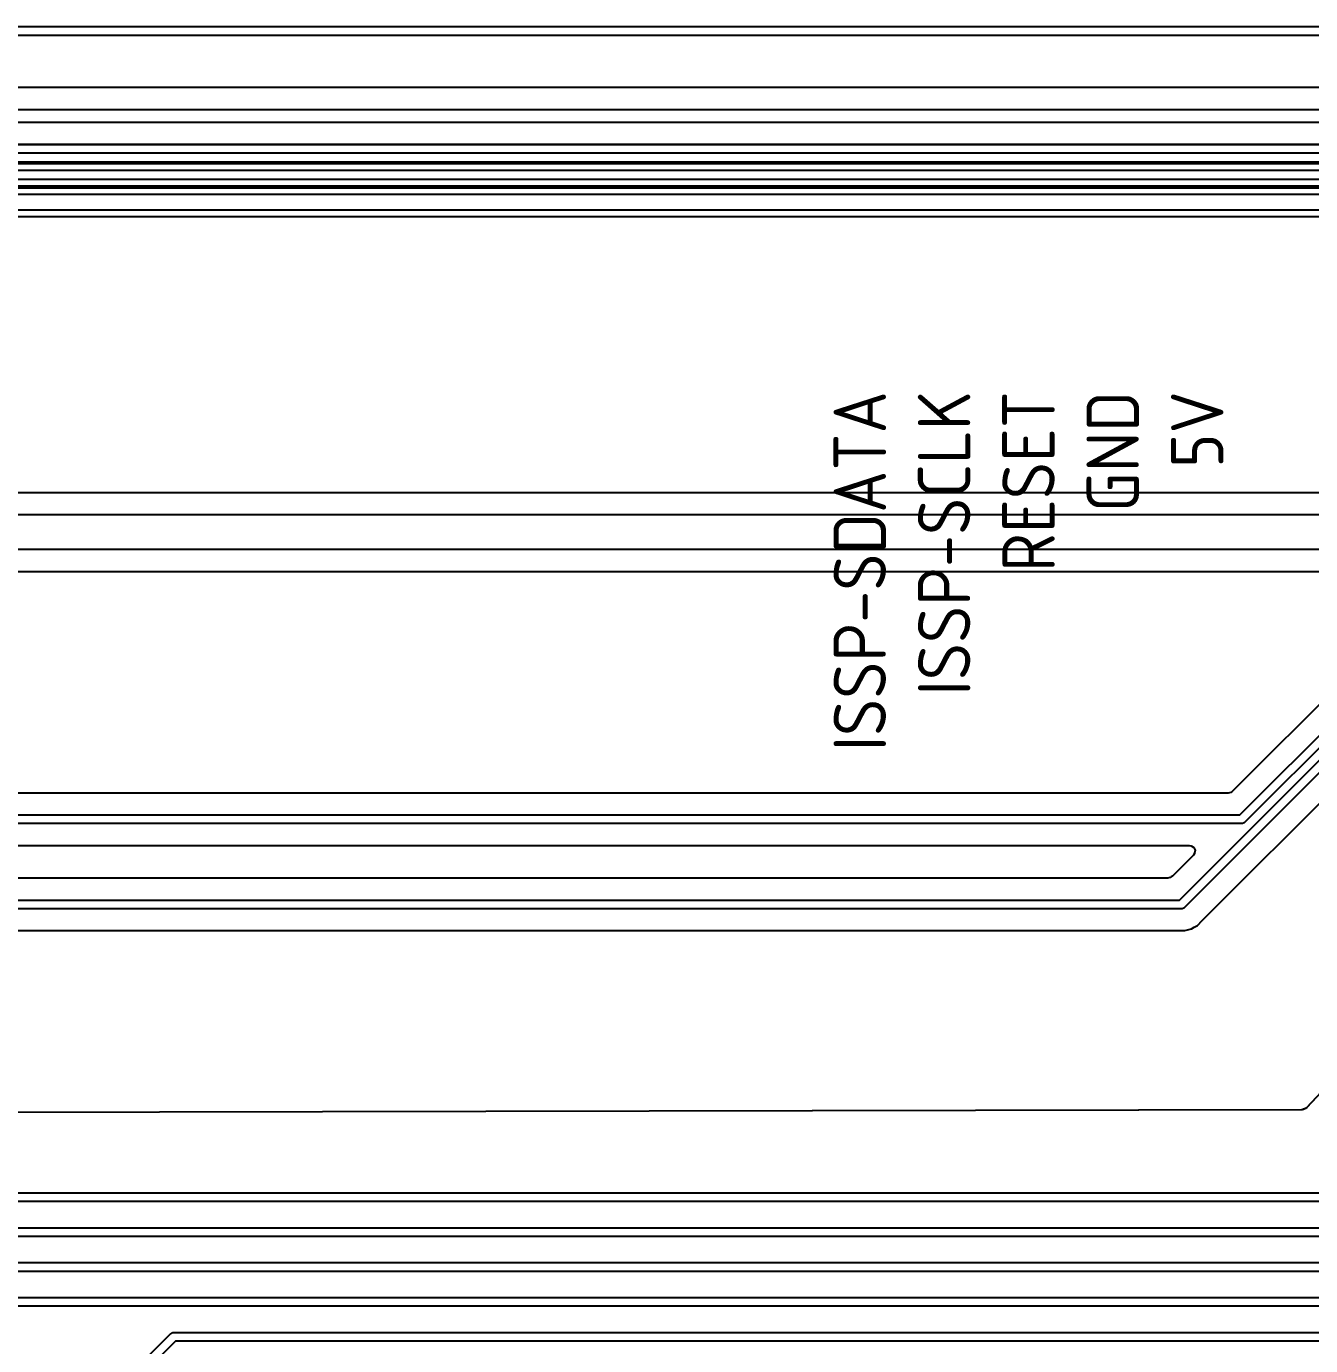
# Model space of a CAD drawing. Header units: millimetres. Extents: x 45 to 545, y -265 to -129.
# Drawn here: x 352.82 to 382.24, y -159.2 to -129 of the extents above; entities that cross this region are included whole.
import ezdxf
from ezdxf.enums import TextEntityAlignment as Align

# ---------------------------------------------------------------- set-up
doc = ezdxf.new("R2010")
doc.units = ezdxf.units.MM
for name, color, linetype, true_color in [('B.Cu', 151, 'CONTINUOUS', 0x6fccdb), ('Edge.Cuts', 111, 'CONTINUOUS', 0x81ffbe), ('F.Cu', 241, 'CONTINUOUS', 0xe27299), ('F.Silkscreen', 254, 'CONTINUOUS', 0xdcc8ff)]:
    doc.layers.add(name, color=color, linetype=linetype, true_color=true_color)
doc.styles.add('KICAD', font='isocp.shx')

msp = doc.modelspace()

# ---------------------------------------------------------------- linework, layer by layer
at = {"layer": 'B.Cu', "linetype": 'CONTINUOUS'}
for p, q in [((48.00348, -129.2005), (458.435437, -129.2005)), ((424.264069, -130.3995), (55.554604, -130.3995)), ((55.411854, -130.9), (424.2, -130.9)), ((424.137868, -131.2), (55.544528, -131.2)), ((63.421134, -131.7005), (423.879192, -131.7005)), ((420.863331, -132.1495), (63.36272, -132.1495)), ((61.45, -132.65), (420.95, -132.65)), ((420.908578, -132.85), (61.491422, -132.85)), ((341.323363, -133.3505), (412.696731, -133.3505)), ((383.719171, -139.6745), (347.399361, -139.6745)), ((347.140685, -140.175), (393.784314, -140.175)), ((393.95, -140.975), (346.975, -140.975)), ((346.886309, -141.4755), (394.038693, -141.4755)), ((391.399999, -143.9), (382.136626, -153.76101)), ((382.046505, -153.80011), (188.251511, -154.199893)), ((382.076379, -153.796394), (382.046505, -153.80011)), ((382.136626, -153.76101), (382.076379, -153.796394)), ((301.5, -155.7), (382.808578, -155.7)), ((382.85, -155.9), (301.541422, -155.9)), ((315.2, -156.5), (383.733578, -156.5)), ((383.775, -156.7), (315.241421, -156.7)), ((328.8, -157.3), (384.658578, -157.3)), ((384.7, -157.5), (328.841422, -157.5)), ((342.5, -158.1), (385.508578, -158.1)), ((385.55, -158.3), (342.541422, -158.3)), ((352.929289, -162.129289), (356.129289, -158.92929)), ((356.241421, -159.1), (353.1, -162.241421)), ((356.129289, -158.92929), (356.144442, -158.916853)), ((356.144442, -158.916853), (356.155, -158.912479)), ((356.155, -158.912479), (356.180491, -158.901921)), ((356.180491, -158.901921), (356.2, -158.9)), ((356.2, -158.9), (386.508578, -158.9)), ((386.55, -159.1), (356.241421, -159.1))]:
    msp.add_line(p, q, dxfattribs=at)
at = {"layer": 'Edge.Cuts', "linetype": 'CONTINUOUS'}
msp.add_line((48, -129), (461.396, -129.000001), dxfattribs=at)
at = {"layer": 'F.Cu', "linetype": 'CONTINUOUS'}
for p, q in [((48.005209, -129.2005), (458.417607, -129.2005)), ((430.127066, -131.1995), (126.805248, -131.1995)), ((126.884314, -131.7), (430.215686, -131.7)), ((430.174264, -131.9), (126.925735, -131.9)), ((127.05, -132.1), (430.05, -132.1)), ((430.008578, -132.3), (127.091422, -132.3)), ((127.25, -132.5), (429.884314, -132.5)), ((429.842892, -132.7), (127.291422, -132.7)), ((339.943333, -133.2005), (412.95498, -133.2005)), ((379.233578, -149), (387.287502, -140.946076)), ((387.458212, -141.058209), (379.345711, -149.170711)), ((379.77296, -149.451274), (387.738776, -141.485458)), ((384.243271, -142.716807), (380.459505, -146.500573)), ((380.617892, -147.05), (384.787502, -142.88039)), ((384.958213, -142.992523), (380.730025, -147.220711)), ((391.239515, -144.070837), (382.148832, -153.748016)), ((380.348736, -146.5495), (342.002329, -146.5495)), ((380.408166, -146.53433), (380.348736, -146.5495)), ((380.431254, -146.521722), (380.408166, -146.53433)), ((380.459505, -146.500573), (380.431254, -146.521722)), ((341.36, -147.05), (380.617892, -147.05)), ((380.659314, -147.25), (341.36, -147.25)), ((380.678823, -147.248079), (380.659314, -147.25)), ((380.714871, -147.233147), (380.678823, -147.248079)), ((380.730025, -147.220711), (380.714871, -147.233147)), ((341.997832, -147.7505), (379.458073, -147.7505)), ((379.553422, -147.972342), (379.075191, -148.450573)), ((379.458073, -147.7505), (379.493, -147.755521)), ((379.493, -147.755521), (379.503853, -147.758707)), ((379.503853, -147.758707), (379.562634, -147.796477)), ((379.578538, -147.936167), (379.553422, -147.972342)), ((379.562634, -147.796477), (379.591663, -147.860031)), ((379.581723, -147.929192), (379.578538, -147.936167)), ((379.581724, -147.92919), (379.581723, -147.929192)), ((379.591663, -147.860031), (379.581724, -147.92919)), ((378.964422, -148.4995), (341.964427, -148.4995)), ((379.023852, -148.48433), (378.964422, -148.4995)), ((379.04694, -148.471722), (379.023852, -148.48433)), ((379.075191, -148.450573), (379.04694, -148.471722)), ((338.816422, -149), (379.233578, -149)), ((379.330557, -149.183147), (379.294509, -149.198079)), ((379.345711, -149.170711), (379.330557, -149.183147)), ((379.275, -149.2), (338.775, -149.2)), ((379.294509, -149.198079), (379.275, -149.2)), ((379.643716, -149.58052), (379.75552, -149.468716)), ((379.75552, -149.468715), (379.772958, -149.451277)), ((379.75552, -149.468716), (379.75552, -149.468715)), ((379.772958, -149.451277), (379.77296, -149.451274)), ((338.86362, -149.7005), (379.18638, -149.7005)), ((379.18638, -149.7005), (379.186443, -149.700501)), ((379.186443, -149.700501), (379.188347, -149.700501)), ((379.188347, -149.700501), (379.195943, -149.700501)), ((379.195943, -149.700501), (379.354054, -149.700501)), ((379.354054, -149.700501), (379.354057, -149.700501)), ((379.354057, -149.700501), (379.506785, -149.659577)), ((379.506785, -149.659577), (379.569431, -149.623408)), ((379.569431, -149.623408), (379.643716, -149.58052)), ((382.036552, -153.80013), (188.269338, -154.199856)), ((382.099092, -153.783053), (382.036552, -153.80013)), ((382.121251, -153.770039), (382.099092, -153.783053)), ((382.148832, -153.748016), (382.121251, -153.770039))]:
    msp.add_line(p, q, dxfattribs=at)

# ---------------------------------------------------------------- texts
at = {"layer": 'F.Silkscreen', "style": 'KICAD'}
for s, p in [('ISSP-SDATA', (372.872268, -137.35)), ('ISSP-SCLK', (374.804201, -137.35)), ('RESET', (376.736134, -137.35)), ('GND', (378.668067, -137.35)), ('5V', (380.6, -137.35))]:
    msp.add_text(s, height=1.2, rotation=90, dxfattribs=at).set_placement(p, align=Align.BOTTOM_RIGHT)

doc.saveas('drawing.dxf')
